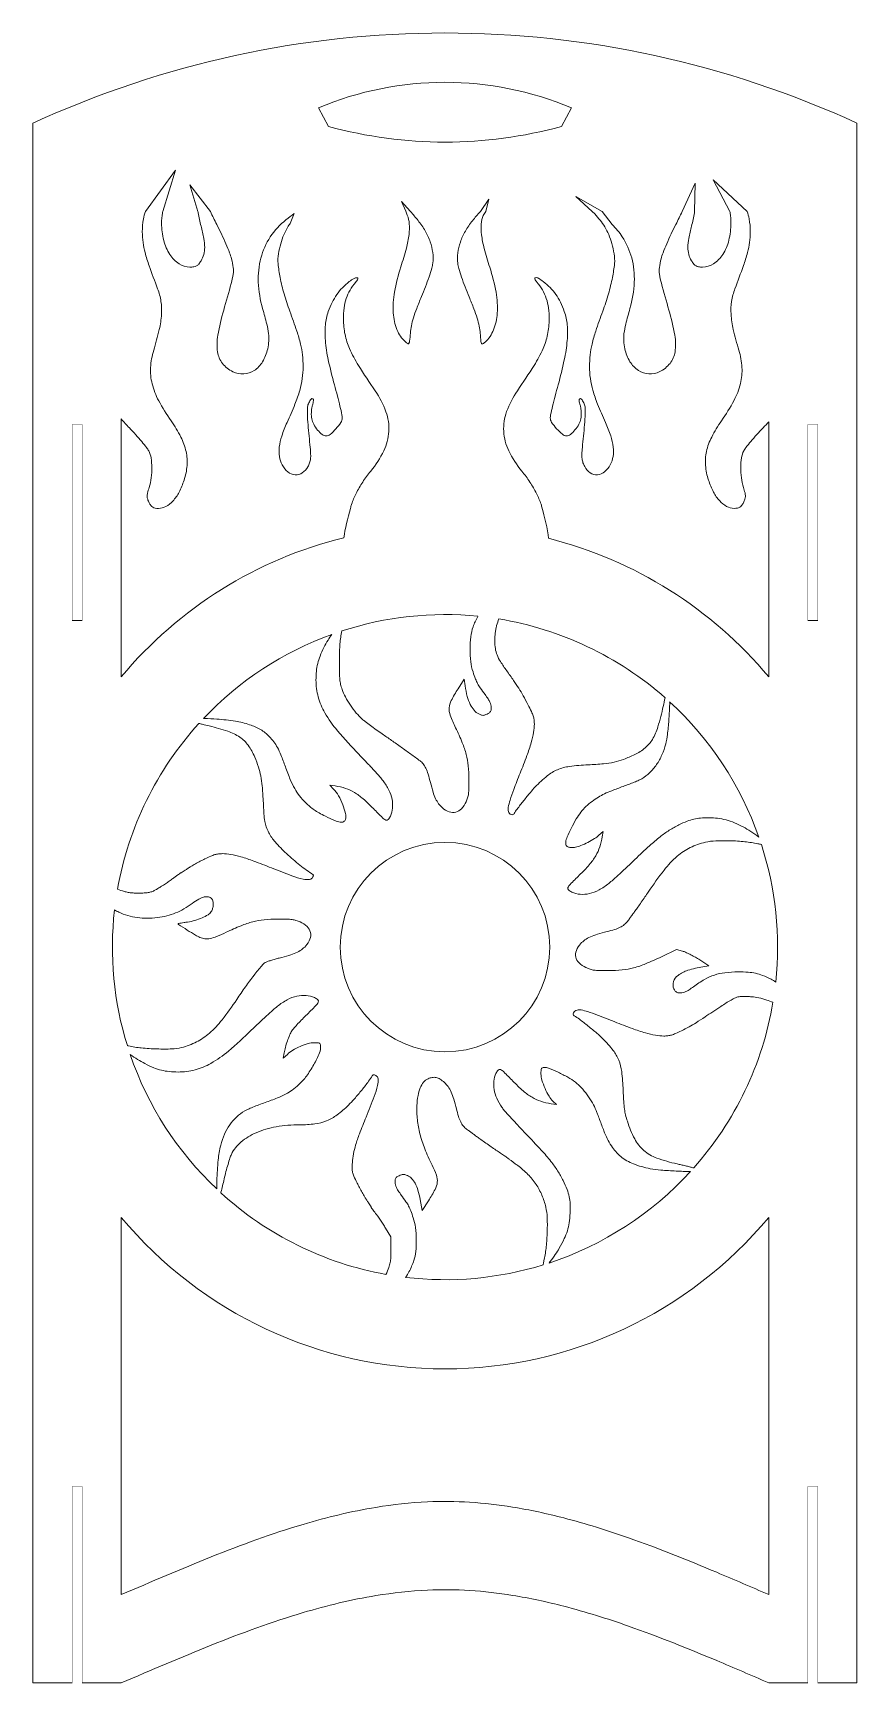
# Model space of a CAD drawing. Header units: millimetres. Extents: x 1072 to 2095, y 131 to 972.
# Drawn here: x 1072 to 1492, y 131 to 972 of the extents above; entities that cross this region are included whole.
import ezdxf

# ---------------------------------------------------------------- set-up
doc = ezdxf.new("R2010")
doc.units = ezdxf.units.MM
doc.linetypes.add('K5LT32768', pattern=[0])
doc.linetypes.add('K5LT32769', pattern=[0])

msp = doc.modelspace()

# ---------------------------------------------------------------- linework, layer by layer
at = {"color": 7, "linetype": 'K5LT32768', "lineweight": 18}
for p, q in [((1217.43, 934.22), (1222.56, 924.72)), ((1346.31, 934.22), (1341.19, 924.72)), ((1071.87, 926.41), (1071.87, 131.41)), ((1491.87, 131.41), (1491.87, 926.41)), ((1144.43, 902.41), (1129.15, 881.41)), ((1137.98, 881.41), (1144.43, 902.41)), ((1155.94, 881.41), (1151.78, 894.91)), ((1151.78, 894.91), (1162.28, 881.41)), ((1402.76, 881.41), (1409.32, 895.75)), ((1409.11, 881.41), (1409.32, 895.75)), ((1427.08, 881.41), (1418.49, 897.55)), ((1418.49, 897.55), (1435.92, 881.41)), ((1261.92, 881.58), (1259.74, 886.49)), ((1259.74, 886.49), (1264.19, 881.47)), ((1299.94, 881.46), (1304.14, 887.61)), ((1304.14, 887.61), (1302.62, 881.46)), ((1356.94, 881.41), (1348.6, 889.07)), ((1348.6, 889.07), (1361.9, 881.41)), ((1202.87, 875.24), (1205.05, 880.38)), ((1301.41, 879.39), (1302.62, 881.46)), ((1358.23, 880.22), (1356.94, 881.41)), ((1367.06, 874.71), (1361.9, 881.41)), ((1116.87, 644.2), (1116.87, 775.67)), ((1446.87, 644.2), (1446.87, 774.2)), ((1091.87, 672.87), (1096.87, 672.87)), ((1466.87, 672.87), (1471.87, 672.87)), ((1116.87, 176.41), (1116.87, 368.61)), ((1446.87, 368.61), (1446.87, 176.41)), ((1071.87, 131.41), (1091.87, 131.41)), ((1096.87, 131.41), (1116.87, 131.41)), ((1446.87, 131.41), (1466.87, 131.41)), ((1471.87, 131.41), (1491.87, 131.41))]:
    msp.add_line(p, q, dxfattribs=at)
at = {"color": 7, "linetype": 'K5LT32769', "lineweight": 18}
for points in [[(1129.15, 881.41, 0.031509), (1128.18, 877.61, 0.04868), (1127.59, 871.01, 0.030099), (1127.96, 865.59, 0.033776), (1128.97, 860.46, 0.020361), (1131.07, 853.76, 0.004093), (1135.39, 842.01, -0.051527), (1137.1, 835.55, -0.054764), (1137.39, 829, -0.041835), (1136.23, 821.21, -0.016064), (1133.38, 810.62, 0.060066), (1131.82, 801.85, 0.074609), (1132.59, 793.61, 0.062905), (1135.94, 784.92, 0.029788), (1142.26, 774.69, -0.034783), (1147.26, 766.4, -0.064578), (1149.91, 759.01, -0.073749), (1150.4, 751.89, -0.061125), (1148.88, 744.44, -0.03781), (1146.31, 738.32, -0.065793), (1143.18, 733.8, -0.084196), (1139.63, 731.02, -0.123349), (1135.81, 730.03, -0.042064), (1134.12, 730.16, -0.097042), (1132.93, 730.6, -0.096034), (1131.99, 731.46, -0.040614), (1131.08, 732.92, -0.037074), (1130.32, 734.7, -0.081256), (1130.07, 736.16, -0.060935), (1130.27, 737.86, -0.013961), (1131.04, 740.67, 0.039967), (1132.12, 745.64, 0.035623), (1132.46, 750.91, 0.037411), (1132.06, 755.74, 0.078785), (1130.9, 759.31, 0.048264), (1129.79, 761.05, 0.008273), (1127.31, 764.11, 0.008948), (1124.27, 767.6, 0.007881), (1120.98, 771.14, -0.014262), (1116.87, 775.67)], [(1155.94, 881.41, 0.005306), (1156.06, 880.68, 0.023896), (1157.51, 873.94, -0.017149), (1158.96, 867.63, -0.047378), (1159.4, 863.09, -0.065951), (1158.93, 859.5, -0.071637), (1157.54, 856.26, -0.03262), (1156.34, 854.56, -0.093011), (1155.25, 853.62, -0.095364), (1153.9, 853.15, -0.035403), (1151.89, 853.01, -0.148322), (1146.3, 854.71, -0.102467), (1141.63, 859.45, -0.083053), (1138.51, 866.67, -0.059651), (1137.43, 875.4, -0.040792), (1137.84, 880.55, -0.005581), (1137.98, 881.41)], [(1205.05, 880.38, 0.007349), (1200.8, 877.13, 0.080338), (1192.82, 868.42, 0.081263), (1188.04, 857.67, 0.07574), (1186.72, 845.31, 0.05806), (1188.91, 831.87, -0.007368), (1191.03, 824, -0.030578), (1191.95, 819.16, -0.046847), (1192.07, 815.36, -0.039753), (1191.5, 811.38, -0.078344), (1188.9, 804.8, -0.114545), (1184.61, 800.3, -0.133381), (1179.3, 798.56, -0.127452), (1173.74, 799.71, -0.111688), (1168.48, 803.94, -0.131253), (1165.94, 809.8, -0.082381), (1166.08, 818.3, -0.024007), (1169.06, 831.08, 0.001789), (1172.9, 844.76, 0.029653), (1173.89, 849.39, 0.071033), (1173.92, 852.76, 0.029609), (1173.05, 857.24, 0.029804), (1172.07, 860.31, 0.008913), (1170.2, 864.87, 0.008903), (1167.93, 869.92, 0.009528), (1165.52, 874.77, -0.012628), (1162.28, 881.41)], [(1233.71, 730.07, -0.042403), (1234.24, 732.1, -0.030834), (1236.55, 737.57, -0.029032), (1239.93, 743.46, -0.027816), (1244.01, 749.01, 0.058889), (1250.67, 759.36, 0.100005), (1253.26, 769.29, 0.10184), (1251.77, 779.32, 0.062837), (1246.29, 789.96, -0.009694), (1237.78, 802.91, -0.036405), (1233.2, 811.48, -0.054383), (1230.91, 818.69, -0.048432), (1230.1, 826.51, -0.032926), (1230.44, 832.19, -0.048546), (1231.54, 837.06, -0.052374), (1233.48, 841.34, -0.048115), (1236.31, 845.27, 0.064371), (1237.43, 846.93, 0.522289), (1237.06, 847.61, 0.16317), (1235.54, 847.28, 0.028565), (1233.09, 845.62, 0.036917), (1229.62, 842.55, 0.039897), (1226.74, 839.07, 0.038303), (1224.36, 835.06, 0.029545), (1222.38, 830.36, 0.063731), (1220.9, 823.57, 0.042471), (1220.89, 815.6, 0.032342), (1222.37, 805.74, 0.014512), (1225.51, 793.02, -0.003876), (1227.05, 787.29, -0.005222), (1228.35, 782.09, -0.003629), (1229.36, 777.71, -0.05506), (1229.53, 776.17, -0.150011), (1228.82, 773.85, -0.034678), (1226.28, 770.61, -0.033764), (1223.34, 767.77, -0.177204), (1221.27, 767.01, -0.169373), (1219.28, 767.7, -0.050049), (1216.94, 769.98, -0.049309), (1214.94, 772.9, -0.079448), (1213.92, 775.74, -0.037294), (1213.75, 777.32, -0.022944), (1213.76, 779.2, -0.022954), (1213.95, 781.07, -0.037659), (1214.31, 782.62, 0.031159), (1214.87, 785, 0.298818), (1214.48, 785.91, 0.397847), (1213.66, 785.76, 0.036842), (1212.45, 783.85, 0.1018), (1211.82, 781.75, 0.029308), (1211.73, 778.34, 0.014521), (1212.08, 772.66, 0.002091), (1213.17, 761.08, -0.014176), (1213.4, 757.66, -0.040172), (1213.31, 755.27, -0.052193), (1212.86, 753.31, -0.041565), (1211.99, 751.31, -0.120743), (1209.15, 748.16, -0.167881), (1205.5, 747.17, -0.155849), (1201.82, 748.64, -0.101503), (1198.92, 752.22, -0.08159), (1197.53, 756.48, -0.066604), (1197.43, 761.29, -0.052363), (1198.68, 766.94, -0.025831), (1201.37, 773.8, 0.010369), (1205.4, 783.2, 0.026343), (1207.82, 790.22, 0.034376), (1209.1, 796.22, 0.035769), (1209.52, 802.26, 0.025913), (1209.2, 808.26, 0.032155), (1208.26, 813.77, 0.022919), (1206.35, 820.4, 0.00652), (1202.79, 830.51, -0.016687), (1199.85, 839.43, -0.02228), (1197.83, 847.7, -0.024777), (1196.78, 854.78, -0.067794), (1196.98, 859.82, -0.024219), (1198.15, 864.98, -0.031694), (1199.73, 869.54, -0.03467), (1201.73, 873.51, -0.021455), (1202.87, 875.24)], [(1262.62, 879.52, -0.081436), (1263.67, 875.1, -0.048413), (1263.53, 869.69, -0.034249), (1262.17, 862.68, -0.013068), (1259.37, 853.13, 0.032697), (1256.14, 840.32, 0.060885), (1255.5, 829.65, 0.078867), (1257.4, 821.17, 0.115193), (1261.74, 814.91, 0.051037), (1262.93, 814.03, 0.423516), (1263.51, 814.19, 0.101278), (1263.85, 815.27, 0.003936), (1264.21, 819.44, -0.032359), (1264.74, 823.07, -0.022023), (1265.79, 827.11, -0.017415), (1267.45, 831.92, -0.008332), (1269.9, 837.99, 0.009248), (1271.93, 843.03, 0.00972), (1273.73, 848.06, 0.009423), (1275.12, 852.46, 0.042301), (1275.66, 855.1, 0.062289), (1275.63, 860.4, 0.050947), (1274.32, 865.93, 0.047232), (1271.78, 871.46, 0.039152), (1268.11, 876.81, 0.009428), (1264.3, 881.35, 0.01253), (1264.09, 881.58)], [(1301.41, 879.39, 0.081436), (1300.36, 874.98, 0.048413), (1300.5, 869.56, 0.034249), (1301.86, 862.55, 0.013068), (1304.66, 853.01, -0.032697), (1307.89, 840.2, -0.060885), (1308.52, 829.53, -0.078867), (1306.63, 821.05, -0.115193), (1302.29, 814.78, -0.051037), (1301.1, 813.91, -0.423516), (1300.51, 814.07, -0.101278), (1300.18, 815.15, -0.003936), (1299.82, 819.31, 0.032359), (1299.29, 822.94, 0.022023), (1298.24, 826.98, 0.017415), (1296.58, 831.8, 0.008332), (1294.13, 837.86, -0.009248), (1292.1, 842.91, -0.00972), (1290.3, 847.94, -0.009423), (1288.91, 852.33, -0.042301), (1288.37, 854.97, -0.062289), (1288.4, 860.28, -0.050947), (1289.71, 865.8, -0.047232), (1292.24, 871.34, -0.039152), (1295.91, 876.69, -0.009428), (1299.73, 881.23, -0.01253), (1299.94, 881.46)], [(1331.35, 730.11, 0.042403), (1330.82, 732.13, 0.030834), (1328.51, 737.6, 0.029032), (1325.13, 743.49, 0.027816), (1321.05, 749.04, -0.058889), (1314.39, 759.39, -0.100005), (1311.8, 769.33, -0.10184), (1313.29, 779.36, -0.062837), (1318.77, 790, 0.009694), (1327.29, 802.94, 0.036405), (1331.86, 811.51, 0.054383), (1334.15, 818.72, 0.048432), (1334.96, 826.54, 0.032926), (1334.62, 832.22, 0.048546), (1333.52, 837.09, 0.052374), (1331.58, 841.38, 0.048115), (1328.75, 845.3, -0.064371), (1327.63, 846.97, -0.522289), (1328, 847.64, -0.16317), (1329.52, 847.32, -0.028565), (1331.97, 845.65, -0.036917), (1335.44, 842.58, -0.039897), (1338.32, 839.11, -0.038303), (1340.7, 835.09, -0.029545), (1342.68, 830.4, -0.063731), (1344.16, 823.61, -0.042471), (1344.17, 815.63, -0.032342), (1342.69, 805.77, -0.014512), (1339.55, 793.05, 0.003876), (1338.01, 787.32, 0.005222), (1336.71, 782.12, 0.003629), (1335.7, 777.74, 0.05506), (1335.53, 776.2, 0.150011), (1336.24, 773.89, 0.034678), (1338.78, 770.65, 0.033764), (1341.72, 767.8, 0.177204), (1343.79, 767.04, 0.169373), (1345.78, 767.73, 0.050049), (1348.12, 770.01, 0.049309), (1350.12, 772.93, 0.079448), (1351.14, 775.77, 0.037294), (1351.31, 777.36, 0.022944), (1351.3, 779.24, 0.022954), (1351.11, 781.11, 0.037659), (1350.76, 782.66, -0.031159), (1350.19, 785.03, -0.298818), (1350.58, 785.94, -0.397847), (1351.4, 785.8, -0.036842), (1352.61, 783.88, -0.1018), (1353.24, 781.78, -0.029308), (1353.33, 778.38, -0.014521), (1352.99, 772.7, -0.002091), (1351.9, 761.12, 0.014176), (1351.66, 757.7, 0.040172), (1351.75, 755.31, 0.052193), (1352.2, 753.34, 0.041565), (1353.07, 751.34, 0.120743), (1355.91, 748.19, 0.167881), (1359.56, 747.21, 0.155849), (1363.24, 748.67, 0.101503), (1366.14, 752.25, 0.08159), (1367.53, 756.52, 0.066604), (1367.63, 761.32, 0.052363), (1366.38, 766.98, 0.025831), (1363.69, 773.83, -0.010369), (1359.66, 783.23, -0.026343), (1357.24, 790.26, -0.034376), (1355.96, 796.26, -0.035769), (1355.54, 802.3, -0.025913), (1355.86, 808.29, -0.032155), (1356.8, 813.8, -0.022919), (1358.71, 820.43, -0.00652), (1362.27, 830.54, 0.016687), (1365.21, 839.46, 0.02228), (1367.23, 847.73, 0.024777), (1368.28, 854.81, 0.067794), (1368.08, 859.85, 0.024219), (1366.91, 865.01, 0.031694), (1365.33, 869.58, 0.03467), (1363.33, 873.54, 0.04293), (1360.92, 876.9, -0.01365), (1358.23, 880.22)], [(1367.06, 874.71, -0.055026), (1372.24, 868.45, -0.081263), (1377.02, 857.71, -0.07574), (1378.34, 845.34, -0.05806), (1376.15, 831.91, 0.007368), (1374.03, 824.03, 0.030578), (1373.11, 819.19, 0.046847), (1372.99, 815.39, 0.039753), (1373.56, 811.41, 0.078344), (1376.16, 804.83, 0.114545), (1380.45, 800.33, 0.133381), (1385.76, 798.6, 0.127452), (1391.32, 799.74, 0.111688), (1396.58, 803.98, 0.131253), (1399.12, 809.83, 0.082381), (1398.98, 818.33, 0.024007), (1396, 831.12, -0.001789), (1392.16, 844.79, -0.029653), (1391.17, 849.42, -0.071033), (1391.14, 852.79, -0.029609), (1392.01, 857.27, -0.029804), (1392.99, 860.35, -0.008913), (1394.86, 864.9, -0.008903), (1397.13, 869.95, -0.009528), (1399.54, 874.81, 0.012566), (1402.76, 881.41)], [(1409.11, 881.41, -0.005067), (1409, 880.71, -0.023896), (1407.55, 873.98, 0.017149), (1406.1, 867.66, 0.047378), (1405.66, 863.12, 0.065951), (1406.13, 859.53, 0.071637), (1407.52, 856.29, 0.03262), (1408.72, 854.59, 0.093011), (1409.81, 853.65, 0.095364), (1411.16, 853.19, 0.035403), (1413.17, 853.04, 0.148322), (1418.76, 854.74, 0.102467), (1423.43, 859.48, 0.083053), (1426.55, 866.7, 0.059651), (1427.63, 875.43, 0.040792), (1427.22, 880.58, 0.005366), (1427.08, 881.41)], [(1435.92, 881.41, -0.031231), (1436.88, 877.64, -0.04868), (1437.47, 871.04, -0.030099), (1437.1, 865.62, -0.033776), (1436.09, 860.5, -0.020361), (1433.99, 853.79, -0.004093), (1429.67, 842.04, 0.051527), (1427.96, 835.58, 0.054764), (1427.67, 829.04, 0.041835), (1428.83, 821.24, 0.016064), (1431.68, 810.65, -0.060066), (1433.24, 801.88, -0.074609), (1432.47, 793.64, -0.062905), (1429.12, 784.95, -0.029788), (1422.81, 774.73, 0.034783), (1417.8, 766.43, 0.064578), (1415.15, 759.05, 0.073749), (1414.66, 751.93, 0.061125), (1416.18, 744.47, 0.03781), (1418.75, 738.36, 0.065793), (1421.88, 733.84, 0.084196), (1425.43, 731.05, 0.123349), (1429.25, 730.07, 0.042064), (1430.94, 730.2, 0.097042), (1432.13, 730.64, 0.096034), (1433.07, 731.5, 0.040614), (1433.98, 732.95, 0.037074), (1434.74, 734.73, 0.081256), (1434.99, 736.19, 0.060935), (1434.79, 737.9, 0.013961), (1434.02, 740.7, -0.039967), (1432.94, 745.67, -0.035623), (1432.6, 750.94, -0.037411), (1433, 755.77, -0.078785), (1434.16, 759.34, -0.048264), (1435.27, 761.09, -0.008273), (1437.75, 764.14, -0.008948), (1440.79, 767.64, -0.007881), (1444.08, 771.18, 0.00959), (1446.87, 774.2)], [(1298.69, 675.09, 0.002482), (1298.56, 674.87, 0.039032), (1296.2, 669.64, 0.056397), (1295.01, 664.65, 0.029917), (1294.62, 658.3, 0.029852), (1294.99, 651.89, 0.052023), (1296.16, 646.7, 0.00952), (1297.47, 643.07, 0.030762), (1298.52, 640.74, 0.029401), (1299.88, 638.5, 0.008127), (1302.28, 635.15, -0.011498), (1303.86, 632.9, -0.037255), (1304.77, 631.31, -0.054113), (1305.23, 629.96, -0.056495), (1305.39, 628.57, -0.028431), (1305.32, 627.22, -0.109354), (1305.04, 626.43, -0.11312), (1304.47, 625.85, -0.031481), (1303.34, 625.22, -0.023364), (1302.09, 624.69, -0.092535), (1301.26, 624.55, -0.087192), (1300.42, 624.71, -0.019407), (1299.07, 625.29, -0.105774), (1296.7, 627.11, -0.064338), (1294.76, 630.08, -0.04946), (1293.24, 634.24, -0.025502), (1292.14, 639.67), (1291.63, 643.03), (1288.53, 638.14, 0.020539), (1285.03, 632.08, 0.105246), (1283.99, 628.37, 0.106857), (1284.56, 624.57, 0.021485), (1287.27, 618.26, -0.014934), (1290.67, 610.62, -0.034169), (1292.66, 604.63, -0.038202), (1293.68, 598.85, -0.023665), (1294.04, 591.97, -0.004896), (1294.02, 587.13, -0.026891), (1293.84, 584.53, -0.044358), (1293.42, 582.59, -0.031196), (1292.63, 580.5, -0.080457), (1290.29, 576.97, -0.144531), (1287.33, 575.21, -0.152074), (1284, 575.38, -0.092213), (1280.57, 577.41, -0.052198), (1278.62, 579.53, -0.049413), (1277.1, 582.05, -0.036701), (1275.79, 585.42, -0.013721), (1274.43, 590.32, 0.014104), (1273.23, 594.64, 0.036593), (1272.06, 597.65, 0.050906), (1270.75, 599.8, 0.07227), (1269.16, 601.36, 0.002012), (1264.46, 604.79, 0.001799), (1259.56, 608.3, 0.001802), (1254.64, 611.78, 0.002034), (1249.88, 615.08, -0.004494), (1246.85, 617.2, -0.004396), (1243.84, 619.4, -0.004333), (1241.23, 621.37, -0.0165), (1239.65, 622.67, -0.038377), (1236.66, 625.74, -0.0249), (1233.67, 629.7, -0.024983), (1231.12, 633.91, -0.040867), (1229.44, 637.73, -0.025003), (1228.67, 640.36, -0.033951), (1228.27, 642.81, -0.020982), (1228.09, 646.04, -0.004046), (1228.06, 651.9, -0.005736), (1228.14, 657.18, -0.01389), (1228.35, 661.07, -0.017468), (1228.73, 664.35, -0.016441), (1229.33, 667.58)], [(1394.08, 633.48, 0.002663), (1393.09, 629.11, -0.018035), (1390.39, 618.72, -0.060977), (1387.59, 612.3, -0.08559), (1383.9, 607.97, -0.062905), (1378.58, 604.56, -0.019991), (1372.92, 602.13, -0.036763), (1368.13, 600.7, -0.031762), (1362.72, 599.86, -0.011325), (1354.93, 599.33, 0.020684), (1345.35, 598.5, 0.066956), (1339.19, 596.86, 0.073677), (1334.01, 593.73, 0.028742), (1327.86, 588.04, 0.018211), (1325.37, 585.26, 0.00604), (1321.92, 581, 0.005078), (1318.62, 576.74, 0.034757), (1317.16, 574.52, -0.182987), (1316.51, 573.97, -0.169741), (1315.64, 573.97, -0.131812), (1314.78, 574.56, -0.101178), (1314.23, 575.55, -0.127331), (1314.12, 577.62, -0.023769), (1315.06, 581.34, -0.017156), (1316.91, 586.76, -0.004916), (1320.14, 595.02, 0.007114), (1323.61, 604.02, 0.01822), (1325.79, 610.66, 0.024997), (1327.01, 615.85, 0.045359), (1327.41, 620.2, 0.031831), (1327.27, 622.38, 0.048134), (1326.85, 624.23, 0.032547), (1325.96, 626.43, 0.007371), (1324.15, 630.04, 0.007951), (1321.72, 634.54, 0.012372), (1319.46, 638.34, 0.011174), (1316.86, 642.28, 0.005125), (1313.31, 647.31, -0.015509), (1310.18, 651.93, -0.044934), (1308.42, 655.36, -0.0568), (1307.53, 658.57, -0.03899), (1307.23, 662.34, -0.017714), (1307.3, 664.35, -0.012938), (1307.52, 666.58, -0.013104), (1307.83, 668.69, -0.027965), (1308.2, 670.29, -0.019253), (1309.34, 673.69)], [(1224.16, 665.8, 0.00651), (1222.25, 662.91, 0.027782), (1220.1, 659.11, 0.021471), (1218.2, 654.8, 0.034033), (1216.99, 650.95, 0.034866), (1216.33, 647.04, 0.024023), (1216.11, 642.56, 0.066392), (1217.25, 633.91, 0.06527), (1220.62, 625.81, 0.045828), (1227.05, 616.73, 0.015101), (1238.05, 604.63, -0.003436), (1241.92, 600.57, -0.003805), (1245.61, 596.59, -0.003533), (1248.7, 593.15, -0.019585), (1250.27, 591.22, -0.045433), (1253.23, 586.45, -0.065265), (1254.87, 581.76, -0.073936), (1255.12, 577.28, -0.084007), (1254.02, 573.13, -0.080395), (1252.89, 571.42, -0.322065), (1251.72, 571.18, -0.089486), (1250.01, 572.36, -0.004917), (1245.39, 577.01, 0.019704), (1240.08, 582.05, 0.046321), (1235.66, 585.26, 0.054594), (1231.2, 587.29, 0.038782), (1225.85, 588.59), (1223.13, 589.04), (1225.06, 586.98, -0.058664), (1227.59, 583.55, -0.036116), (1229.76, 579.01, -0.035578), (1231.16, 574.54, -0.12004), (1231.14, 571.49, -0.220088), (1230.2, 570.32, -0.155012), (1228.5, 570.06, -0.063512), (1225.64, 570.9, -0.013267), (1220.9, 573.11, -0.012162), (1217.67, 574.82, -0.02228), (1215.15, 576.39, -0.025048), (1212.98, 578.05, -0.021467), (1210.87, 579.99, -0.029746), (1207.71, 583.57, -0.037756), (1205.26, 587.23, -0.030388), (1203.03, 591.81, -0.011777), (1200.49, 598.39, 0.008283), (1198.23, 604.38, 0.027736), (1196.47, 608.18, 0.038474), (1194.64, 611.06, 0.031711), (1192.27, 613.83, 0.068713), (1187.87, 617.28, 0.051788), (1182.26, 619.8, 0.040901), (1175.04, 621.56, 0.020198), (1165.65, 622.65, 0.010637), (1159.25, 623, 0.001903), (1158.82, 623.01)], [(1441.83, 562.54, 0.012246), (1437.7, 565.39, 0.021015), (1433.82, 567.7, 0.025997), (1429.43, 569.78, 0.031911), (1425.13, 571.25, 0.033292), (1420.84, 572.1, 0.033412), (1416.48, 572.38, 0.019681), (1412.1, 572.19, 0.038), (1408.64, 571.64, 0.037201), (1405.26, 570.57, 0.018058), (1401.11, 568.72, 0.02755), (1396.21, 565.98, 0.025447), (1391.5, 562.65, 0.018882), (1386.07, 558.04, 0.006846), (1378.71, 551.11, -0.003428), (1374.87, 547.43, -0.003448), (1370.98, 543.81, -0.003366), (1367.54, 540.71, -0.01382), (1365.4, 538.9, -0.043898), (1360.37, 535.56, -0.067061), (1355.48, 533.7, -0.077446), (1350.83, 533.35, -0.086908), (1346.49, 534.47, -0.076564), (1344.78, 535.6, -0.326171), (1344.54, 536.72, -0.089152), (1345.68, 538.39, -0.004549), (1350.34, 543.04, 0.019826), (1355.43, 548.44, 0.045081), (1358.72, 552.98, 0.053964), (1360.77, 557.48, 0.04267), (1362.03, 562.7), (1362.43, 565.36), (1360.36, 563.41, -0.052435), (1358.13, 561.71, -0.019494), (1354.68, 559.8, -0.019538), (1351.08, 558.15, -0.051089), (1348.36, 557.34, -0.027469), (1347.49, 557.23, -0.019847), (1346.51, 557.19, -0.02014), (1345.57, 557.23, -0.04053), (1344.84, 557.36, -0.211988), (1343.69, 558.26, -0.159219), (1343.41, 559.87, -0.066517), (1344.17, 562.56, -0.014234), (1346.22, 566.96, -0.015924), (1348.8, 571.72, -0.032904), (1351.17, 575.23, -0.038109), (1353.73, 578.06, -0.030939), (1356.87, 580.68, -0.019119), (1360.09, 582.87, -0.027148), (1363.12, 584.54, -0.020729), (1366.88, 586.16, -0.006438), (1372.64, 588.29, 0.006622), (1375.51, 589.35, 0.006792), (1378.32, 590.48, 0.006609), (1380.73, 591.52, 0.028252), (1382.12, 592.24, 0.057979), (1386.19, 595.33, 0.050231), (1389.67, 599.42, 0.047495), (1392.42, 604.35, 0.041187), (1394.36, 609.95, 0.033046), (1395.25, 614.74, 0.010187), (1395.96, 622.06, 0.010041), (1396.38, 629.36, 0.015622), (1396.39, 631.4)], [(1156.42, 620.42, 0.002409), (1158.13, 620, 0.003249), (1161.75, 619.14, -0.024578), (1171.18, 616.48, -0.069344), (1177.29, 613.44, -0.08723), (1181.53, 609.29, -0.056906), (1184.86, 603.3, -0.018445), (1186.8, 598.11, -0.03176), (1187.98, 593.65, -0.026828), (1188.69, 588.58, -0.009472), (1189.19, 581.26, 0.004892), (1189.59, 574.27, 0.026676), (1190.05, 570.51, 0.043754), (1190.8, 567.72, 0.030523), (1192.11, 564.73, 0.063537), (1195.32, 560.02, 0.021925), (1201.06, 554.09, 0.021776), (1207.89, 548.17, 0.027133), (1214.74, 543.32, -0.282111), (1214.79, 543.23, -0.024824), (1214.75, 542.96, -0.026726), (1214.66, 542.62, -0.017307), (1214.53, 542.23, -0.275287), (1212.87, 540.93, -0.085789), (1209.58, 541.06, -0.03613), (1203.88, 542.73, -0.006255), (1193.4, 546.79, 0.006894), (1184.4, 550.26, 0.017941), (1177.81, 552.44, 0.024762), (1172.67, 553.66, 0.045928), (1168.41, 554.05, 0.03147), (1166.38, 553.92, 0.041319), (1164.56, 553.54, 0.031118), (1162.48, 552.77, 0.009942), (1159.49, 551.38, 0.007763), (1157.16, 550.19, 0.006112), (1154.67, 548.84, 0.006184), (1152.39, 547.52, 0.015163), (1150.75, 546.48, -0.00315), (1149.48, 545.63, -0.004878), (1148.37, 544.91, -0.001675), (1147.41, 544.31, -0.140231), (1147.24, 544.26, 0.153062), (1147.08, 544.21, 0.001479), (1146.04, 543.48, 0.004731), (1144.85, 542.63, 0.003026), (1143.48, 541.61, -0.007856), (1141.85, 540.43, -0.004466), (1139.84, 539.04, -0.004458), (1137.79, 537.68, -0.007343), (1136.03, 536.57, -0.015603), (1133.63, 535.2, -0.050572), (1131.93, 534.52, -0.047619), (1130.07, 534.16, -0.0127), (1127.07, 533.96, -0.014368), (1124.6, 533.92, -0.019913), (1122.39, 534.05, -0.021765), (1120.36, 534.33, -0.024785), (1118.46, 534.78, -0.01952), (1114.94, 535.94)], [(1450.46, 488.6, 0.037407), (1448.04, 490.05, 0.020754), (1443.77, 491.97, 0.040303), (1440.2, 493.07, 0.038655), (1436.4, 493.62, 0.017572), (1431.38, 493.77, 0.026986), (1424.54, 493.37, 0.051648), (1419.17, 492.19, 0.051934), (1414.18, 489.95, 0.027592), (1408.51, 486.22, -0.011498), (1406.26, 484.63, -0.037255), (1404.67, 483.73, -0.054113), (1403.32, 483.26, -0.056495), (1401.93, 483.1, -0.028632), (1400.58, 483.18, -0.110884), (1399.79, 483.46, -0.112768), (1399.2, 484.04, -0.030115), (1398.56, 485.2, -0.194274), (1398.34, 488.81, -0.151075), (1400.65, 492.03, -0.08777), (1405.72, 494.63, -0.035502), (1413.32, 496.39), (1416.37, 496.87), (1411.18, 500.2, 0.013873), (1408.98, 501.54, 0.012669), (1406.63, 502.79, 0.012793), (1404.48, 503.8, 0.039696), (1402.96, 504.33), (1399.93, 505.12), (1392.26, 501.49, -0.013137), (1384.13, 497.9, -0.03354), (1378.02, 495.86, -0.038883), (1372.24, 494.82, -0.02384), (1365.33, 494.46, -0.004687), (1360.34, 494.48, -0.029711), (1357.81, 494.67, -0.049059), (1355.89, 495.12, -0.027385), (1353.66, 496.02, -0.081377), (1350.19, 498.4, -0.149514), (1348.53, 501.36, -0.152611), (1348.83, 504.7, -0.085899), (1351.02, 508.17, -0.058518), (1353.19, 510.07, -0.043586), (1355.96, 511.64, -0.033954), (1359.6, 513.01, -0.015803), (1364.47, 514.31, 0.018166), (1368.35, 515.36, 0.041247), (1371.17, 516.51, 0.053743), (1373.27, 517.86, 0.065255), (1374.87, 519.55, -0.001501), (1375.5, 520.4, -0.000387), (1376.51, 521.78, -0.000394), (1377.67, 523.35, -0.000401), (1378.83, 524.91, 0.005446), (1380.17, 526.75, 0.002282), (1381.94, 529.27, 0.002257), (1383.81, 531.98, 0.002931), (1385.5, 534.48, -0.017793), (1393.54, 545.66, -0.048631), (1400.21, 552.73, -0.06505), (1406.86, 557.16, -0.059746), (1414.62, 559.89, -0.044262), (1419.89, 560.58, -0.017963), (1427.14, 560.63, -0.017959), (1434.75, 560.13, -0.027031), (1441.32, 559.09, 0.005257), (1443.12, 558.73)], [(1113.41, 525.39, 0.022002), (1115.63, 524.23, 0.075768), (1124.97, 521.49, 0.065034), (1135.22, 521.45, 0.029408), (1140.11, 522.36, 0.035567), (1144.55, 523.81, 0.035214), (1148.78, 525.88, 0.027884), (1153.04, 528.68, -0.029561), (1156.41, 530.89, -0.071186), (1159.18, 531.98, -0.110778), (1161.35, 532.02, -0.169611), (1162.94, 531.06, -0.121938), (1163.56, 529.78, -0.059911), (1163.71, 527.98, -0.057588), (1163.43, 526.09, -0.079656), (1162.73, 524.52, -0.107692), (1161.08, 522.89, -0.03678), (1158.08, 521.31, -0.0346), (1154.43, 519.99, -0.033853), (1150.59, 519.18, 0.003815), (1148.87, 518.92, 0.005866), (1147.39, 518.67, 0.00225), (1146.13, 518.43, 0.150315), (1145.93, 518.33, 0.479144), (1145.97, 517.99, 0.001319), (1150.5, 515.11, 0.005724), (1154.67, 512.54, 0.033463), (1156.96, 511.36, 0.076185), (1159.5, 510.7, 0.073827), (1162.15, 510.82, 0.049115), (1165.47, 511.81, 0.014629), (1170.31, 513.96, -0.014944), (1177.93, 517.33, -0.034049), (1183.9, 519.3, -0.038019), (1189.66, 520.32, -0.023574), (1196.53, 520.68, -0.004896), (1201.36, 520.65, -0.026891), (1203.97, 520.47, -0.044358), (1205.91, 520.06, -0.031196), (1207.99, 519.27, -0.081165), (1211.57, 516.89, -0.149243), (1213.31, 513.89, -0.15416), (1213.06, 510.5, -0.088372), (1210.86, 506.99, -0.057841), (1208.68, 505.08, -0.043852), (1205.92, 503.5, -0.034229), (1202.29, 502.13, -0.015937), (1197.43, 500.83, 0.010155), (1195.25, 500.28, 0.010559), (1193.13, 499.65, 0.010305), (1191.32, 499.02, 0.044502), (1190.29, 498.53, 0.087846), (1188.44, 496.95, 0.007527), (1184.53, 492.06, 0.010006), (1180.13, 486.15, 0.008499), (1175.73, 479.74, -0.01958), (1168.26, 469.38, -0.047586), (1161.79, 462.55, -0.060824), (1155.22, 458.09, -0.056426), (1147.6, 455.22, -0.053836), (1142.66, 454.51, -0.016285), (1135.06, 454.51, -0.016883), (1127.08, 455.03, -0.029317), (1120.52, 456.07, 0.002118), (1119.95, 456.19)], [(1121.42, 451.68, 0.010183), (1125.19, 449.15, 0.026141), (1128.91, 447.02, 0.020164), (1133.43, 444.96, 0.034865), (1137.35, 443.67, 0.03656), (1141.28, 442.98, 0.024987), (1145.81, 442.75, 0.065004), (1154.46, 443.86, 0.065049), (1162.54, 447.17, 0.04672), (1171.47, 453.43, 0.016152), (1183.14, 464.03, -0.003428), (1186.99, 467.7, -0.003448), (1190.88, 471.32, -0.003366), (1194.32, 474.43, -0.01382), (1196.46, 476.24, -0.043898), (1201.49, 479.57, -0.067061), (1206.38, 481.43, -0.077446), (1211.03, 481.78, -0.086908), (1215.37, 480.66, -0.08298), (1217.06, 479.52, -0.327057), (1217.28, 478.35, -0.081888), (1216.04, 476.59, -0.003916), (1210.93, 471.48, 0.005835), (1208.58, 469.12, 0.006801), (1206.4, 466.82, 0.006096), (1204.62, 464.82, 0.040291), (1203.82, 463.75, 0.038302), (1202.69, 461.57, 0.017273), (1201.52, 458.56, 0.017192), (1200.53, 455.35, 0.026092), (1199.9, 452.49), (1199.46, 449.77), (1201.51, 451.73, -0.05595), (1204.31, 453.85, -0.031216), (1208.12, 455.81, -0.031245), (1212.05, 457.24, -0.070245), (1215.18, 457.7, -0.011208), (1217.05, 457.67, -0.106344), (1217.82, 457.48, -0.195676), (1218.22, 457.02, -0.055279), (1218.43, 456.09, -0.130652), (1217.9, 452.46, -0.026296), (1215, 446.56, -0.028747), (1211.22, 440.63, -0.052214), (1207.39, 436.34, -0.026623), (1204.01, 433.58, -0.035698), (1200.65, 431.48, -0.028004), (1196.44, 429.54, -0.009755), (1190.19, 427.21, 0.006403), (1187.03, 426.05, 0.006724), (1183.95, 424.84, 0.006476), (1181.32, 423.72, 0.029674), (1179.85, 422.96, 0.053141), (1175.62, 419.81, 0.053158), (1172.16, 415.85, 0.05051), (1169.47, 411.05, 0.040248), (1167.55, 405.43, 0.038958), (1166.25, 397.93, 0.015021), (1165.59, 387.37, 0.007035), (1165.51, 383.13)], [(1408.63, 393.84, 0.000966), (1408.13, 393.98, 0.006181), (1406.52, 394.41, 0.002842), (1404.41, 394.94, 0.002814), (1402.19, 395.46, 0.003892), (1400.19, 395.91, -0.034523), (1389.84, 398.9, -0.089876), (1383.18, 402.8, -0.096017), (1378.56, 408.62, -0.043158), (1374.81, 417.66, -0.018939), (1373.93, 420.87, -0.024603), (1373.38, 423.86, -0.017389), (1373.01, 427.61, -0.004688), (1372.69, 433.57, 0.018679), (1371.93, 442.94, 0.065076), (1370.43, 448.82, 0.073096), (1367.58, 453.75, 0.027775), (1362.28, 459.71, 0.020345), (1359.27, 462.51, 0.007608), (1354.82, 466.2, 0.006898), (1350.38, 469.67, 0.033741), (1347.72, 471.42, -0.221281), (1347.25, 472.07, -0.166865), (1347.38, 472.95, -0.117585), (1348.12, 473.8, -0.095384), (1349.21, 474.31, -0.109402), (1351.28, 474.37, -0.028017), (1354.56, 473.55, -0.016459), (1359.59, 471.8, -0.003346), (1368.39, 468.34, 0.00704), (1377.36, 464.89, 0.017839), (1383.99, 462.71, 0.024384), (1389.17, 461.48, 0.046082), (1393.45, 461.09, 0.031453), (1395.48, 461.22, 0.041976), (1397.29, 461.6, 0.031481), (1399.37, 462.37, 0.009858), (1402.37, 463.78, 0.010664), (1406.29, 465.82, 0.013155), (1409.84, 467.89, 0.008132), (1414.4, 470.82, 0.001626), (1422.44, 476.2, -0.010229), (1425.1, 477.92, -0.011971), (1427.7, 479.44, -0.010969), (1429.95, 480.61, -0.068876), (1431.17, 481.02, -0.033505), (1432.33, 481.16, -0.009807), (1434.12, 481.22, -0.009804), (1436.14, 481.2, -0.010367), (1438.12, 481.11, -0.038498), (1441.78, 480.57, -0.025065), (1445.88, 479.42, -0.010611), (1449.05, 478.29)], [(1167.59, 381.19, 0.000315), (1167.67, 381.49, 0.004628), (1168.47, 384.67, 0.003304), (1169.32, 388.24, -0.007716), (1170.24, 391.98, -0.007785), (1171.27, 395.68, -0.007634), (1172.27, 398.87, -0.031009), (1173.02, 400.76, -0.108095), (1177.87, 407.04, -0.072458), (1185.62, 411.82, -0.060762), (1195.8, 414.83, -0.041476), (1207.83, 415.83, 0.031949), (1215.6, 416.33, 0.064065), (1221.55, 417.88, 0.064923), (1226.85, 420.87, 0.033633), (1232.63, 425.84, 0.019048), (1235.7, 429.1, 0.008667), (1239.47, 433.57, 0.007993), (1242.95, 438.01, 0.034033), (1244.81, 440.82, -0.082189), (1245.11, 441.19, -0.165193), (1245.45, 441.34, -0.113108), (1245.91, 441.27, -0.028603), (1246.59, 440.95, -0.256425), (1247.73, 439.2, -0.076619), (1247.48, 435.9, -0.033319), (1245.76, 430.29, -0.005542), (1241.62, 419.77, 0.005447), (1238.26, 411.23, 0.018264), (1236.33, 405.54, 0.026635), (1235.23, 401.02, 0.029552), (1234.67, 396.57, 0.013231), (1234.54, 393.42, 0.060186), (1234.74, 391.59, 0.050653), (1235.37, 389.73, 0.007629), (1237.07, 386.17, 0.007438), (1238.27, 383.82, 0.005891), (1239.65, 381.32, 0.00596), (1240.97, 379.03, 0.01476), (1242.01, 377.39, -0.003478), (1242.87, 376.12, -0.005345), (1243.58, 375, -0.002002), (1244.18, 374.04, -0.139088), (1244.23, 373.86, 0.155514), (1244.29, 373.68, 0.00251), (1244.91, 372.82, 0.006301), (1245.65, 371.82, 0.004106), (1246.53, 370.69, -0.01293), (1247.6, 369.26, -0.005604), (1248.96, 367.3, -0.005541), (1250.35, 365.19, -0.007328), (1251.57, 363.23), (1254.33, 358.67), (1254.32, 352.24, -0.010312), (1254.24, 348.13, -0.043007), (1253.92, 345.68, -0.036931), (1253.18, 343.15, -0.004778), (1251.79, 339.57)], [(1261.81, 338.07, 0.029317), (1263.51, 340.9, 0.037851), (1266.01, 346.72, 0.059354), (1266.99, 351.27, 0.027095), (1267.23, 357.36, 0.027107), (1266.8, 363.54, 0.050322), (1265.69, 368.43, 0.009594), (1264.39, 372.06, 0.030915), (1263.34, 374.39, 0.029496), (1261.98, 376.63, 0.00814), (1259.58, 379.98, -0.011498), (1257.99, 382.24, -0.037255), (1257.09, 383.83, -0.054113), (1256.62, 385.17, -0.056495), (1256.47, 386.57, -0.028308), (1256.54, 387.91, -0.108362), (1256.81, 388.7, -0.113314), (1257.38, 389.28, -0.032394), (1258.49, 389.91, -0.024966), (1259.7, 390.41, -0.083772), (1260.54, 390.56, -0.080173), (1261.41, 390.43, -0.021652), (1262.71, 389.95, -0.103821), (1264.87, 388.47, -0.067552), (1266.65, 386.01, -0.051474), (1268.08, 382.5, -0.025654), (1269.2, 377.83), (1270.25, 372.15), (1273.45, 377.15, 0.020659), (1276.83, 382.92, 0.097249), (1277.94, 386.58, 0.111093), (1277.5, 390.14, 0.030934), (1275.28, 395.34, -0.021974), (1271.55, 403.63, -0.032422), (1269.09, 411.22, -0.035733), (1267.8, 418.45, -0.037744), (1267.58, 425.66, -0.03027), (1268.11, 430.72, -0.056653), (1269.25, 434.67, -0.073215), (1270.96, 437.53, -0.111199), (1273.23, 439.31, -0.069906), (1275.36, 439.98, -0.095652), (1277.36, 439.92, -0.084921), (1279.37, 439.1, -0.044603), (1281.54, 437.47, -0.058518), (1283.43, 435.31, -0.043586), (1285, 432.54, -0.033954), (1286.37, 428.9, -0.015803), (1287.67, 424.03, 0.018166), (1288.73, 420.14, 0.041247), (1289.87, 417.32, 0.053743), (1291.22, 415.23, 0.065255), (1292.91, 413.63, -0.001501), (1293.77, 413, -0.000387), (1295.14, 411.99, -0.000394), (1296.71, 410.82, -0.000401), (1298.27, 409.67, 0.005155), (1300.11, 408.32, 0.002157), (1302.63, 406.55, 0.002133), (1305.34, 404.67, 0.002767), (1307.84, 402.98, -0.00103), (1310.11, 401.45, -0.001461), (1312.12, 400.08, -0.000819), (1313.82, 398.91, -0.021192), (1314.26, 398.58, 0.010065), (1314.67, 398.25, 0.000669), (1315.88, 397.34, 0.000966), (1317.32, 396.26, 0.000722), (1318.92, 395.07, -0.038386), (1324.14, 390.53, -0.04595), (1328.27, 385.49, -0.047541), (1331.3, 379.94, -0.04648), (1333.25, 373.87, -0.044368), (1333.95, 368.57, -0.018197), (1333.99, 361.3, -0.018199), (1333.47, 353.68, -0.027857), (1332.42, 347.16, 0.006939), (1332, 345.11, 0.005024), (1331.88, 344.42)], [(1334.91, 345.39, 0.001692), (1335.45, 346.1, 0.012855), (1338.09, 349.74, 0.020269), (1340.13, 353.01, 0.018921), (1342.65, 357.81, 0.035944), (1344.23, 361.88, 0.038373), (1345.16, 365.94, 0.025148), (1345.62, 370.73, 0.020585), (1345.65, 375.52, 0.043452), (1345.19, 379.21, 0.04237), (1344.1, 382.82, 0.018663), (1342.08, 387.39, 0.028462), (1339.28, 392.38, 0.026058), (1335.87, 397.17, 0.018051), (1330.96, 402.91, 0.005489), (1323.12, 411.24, -0.003373), (1318.99, 415.58, -0.004146), (1315.21, 419.69, -0.003453), (1312.08, 423.19, -0.029855), (1310.8, 424.84, -0.045982), (1308.27, 429.35, -0.062082), (1306.91, 433.83, -0.069129), (1306.77, 438.09, -0.080372), (1307.84, 442.01, -0.080395), (1308.97, 443.72, -0.322065), (1310.14, 443.95, -0.089486), (1311.85, 442.78, -0.004917), (1316.47, 438.13, 0.019795), (1321.78, 433.08, 0.046336), (1326.22, 429.86, 0.054759), (1330.69, 427.84, 0.039508), (1336.01, 426.55), (1338.72, 426.12), (1336.97, 427.8, -0.069831), (1334.91, 430.4, -0.028712), (1332.86, 434.41, -0.028625), (1331.29, 438.61, -0.073777), (1330.79, 441.81, -0.010986), (1330.82, 443.71, -0.110759), (1331.02, 444.47, -0.197691), (1331.49, 444.86, -0.049233), (1332.49, 445.08, -0.126811), (1334.7, 444.77, -0.013179), (1339.53, 442.63, -0.017541), (1344.52, 440.05, -0.031686), (1348.37, 437.54, -0.048175), (1351.3, 434.89, -0.026763), (1354.35, 431.15, -0.026547), (1357.04, 427.03, -0.040275), (1358.88, 423.17, 0.000164), (1359.63, 421.2, 0.000064), (1360.67, 418.48, 0.000063), (1361.8, 415.52, 0.000078), (1362.85, 412.77, 0.049043), (1366.7, 405.07, 0.081412), (1371.5, 399.64, 0.079394), (1377.88, 395.94, 0.044523), (1386.51, 393.47, 0.027079), (1391.85, 392.75, 0.009277), (1399.66, 392.26, 0.005295), (1406.98, 392.01)]]:
    msp.add_lwpolyline(points, format="xyb", dxfattribs=at)
at = {"color": 7, "linetype": 'K5LT32768', "const_width": 0.18}
for points in [[(1091.87, 672.87), (1091.87, 772.87), (1096.87, 772.87), (1096.87, 672.87)], [(1471.87, 672.87), (1471.87, 772.87), (1466.87, 772.87), (1466.87, 672.87)], [(1091.87, 131.41), (1091.87, 231.41), (1096.87, 231.41), (1096.87, 131.41)], [(1471.87, 131.41), (1471.87, 231.41), (1466.87, 231.41), (1466.87, 131.41)]]:
    msp.add_lwpolyline(points, dxfattribs=at)
at = {"color": 7, "linetype": 'K5LT32768', "lineweight": 18}
msp.add_circle((1281.87, 506.41), 53.38, dxfattribs=at)
for centre, radius, start, end in [((1281.87, 469.6), 502.77, 65.3113, 114.6887), ((1281.87, 781.15), 166.08, 67.16969, 112.83031), ((1281.87, 1142.29), 225.52, 254.75071, 285.24929), ((1281.87, 506.41), 214.97, 103.8782, 140.13432), ((1281.87, 506.41), 214.97, 39.86568, 75.77967), ((1281.87, 506.41), 169.52, 84.30751, 108.05454), ((1281.87, 506.41), 169.52, 48.55404, 80.67384), ((1281.87, 506.41), 169.52, 109.90278, 136.54056), ((1281.87, 506.41), 169.52, 19.33682, 47.50468), ((1281.87, 506.41), 169.52, 137.73351, 169.96584), ((1281.87, 506.41), 169.52, 353.97037, 17.97833), ((1281.87, 506.41), 169.52, 173.57065, 197.22897), ((1281.87, 506.41), 169.52, 318.39216, 350.4542), ((1281.87, 506.41), 169.52, 198.83325, 226.65209), ((1281.87, 506.41), 169.52, 288.2302, 317.56281), ((1281.87, 506.41), 169.52, 227.61349, 259.77722), ((1281.87, 506.41), 214.97, 219.86568, 320.13432), ((1281.87, 506.41), 169.52, 263.20445, 287.15619)]:
    msp.add_arc(centre, radius, start, end, dxfattribs=at)
at = {"color": 7, "linetype": 'K5LT32769', "lineweight": 18}
msp.add_arc((1277.37, 885.68), 15.99, 194.8551, 202.67648, dxfattribs=at)
at = {"color": 7, "linetype": 'K5LT32768', "lineweight": 18}
for points in [[(1233.71, 730.07), (1232.3, 724.85), (1230.88, 719.64), (1230.31, 715.1)], [(1331.13, 731.13), (1332.69, 725.38), (1334.24, 719.63), (1334.68, 714.79)]]:
    msp.add_open_spline(points, degree=3, dxfattribs=at)
for points in [[(1116.87, 176.41), (1147.38, 189.27), (1189.45, 207.97), (1242.71, 220.87), (1271.28, 224.07), (1294.65, 223.84), (1317.94, 221.11), (1345.08, 215.24), (1379.91, 204.28), (1414.43, 190.4), (1438.05, 180.21), (1446.87, 176.41)], [(1116.87, 131.41), (1147.38, 144.27), (1189.45, 162.97), (1242.71, 175.87), (1271.28, 179.07), (1294.65, 178.84), (1317.94, 176.11), (1345.08, 170.24), (1379.91, 159.28), (1414.43, 145.4), (1438.05, 135.21), (1446.87, 131.41)]]:
    msp.add_open_spline(points, degree=3, knots=[0, 0, 0, 0, 99.322898, 137.4784, 163.908578, 185.353851, 207.431594, 234.146895, 268.533941, 316.859457, 345.69255, 345.69255, 345.69255, 345.69255], dxfattribs=at)

doc.saveas('drawing.dxf')
